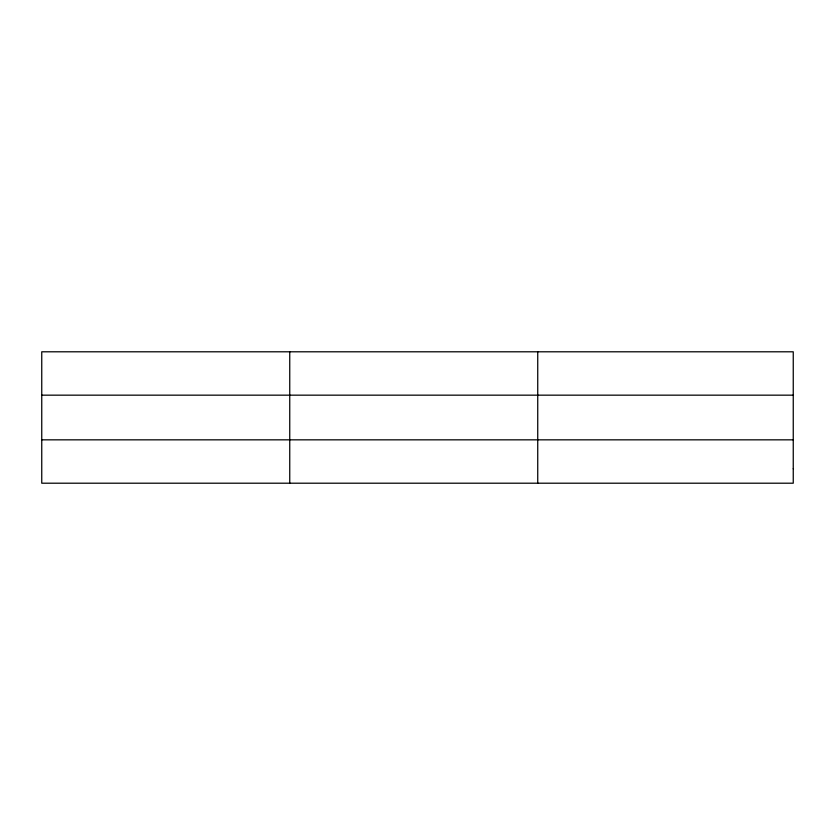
<?xml version="1.0" encoding="UTF-8"?>
<svg xmlns="http://www.w3.org/2000/svg" width="835" height="835" viewBox="0 0 835 835"><rect width="100%" height="100%" fill="white"/><g stroke="black" fill="none" stroke-linecap="round" stroke-linejoin="round"><path stroke-width="1.25" d="M289.745 351.796L289.745 483.204M537.74 351.796L537.74 483.204M41.75 395.164L793.25 395.164M41.75 439.836L793.25 439.836M793.25 468.748L793.25 483.204L41.75 483.204L41.75 351.796L793.25 351.796L793.25 468.748"/></g></svg>
